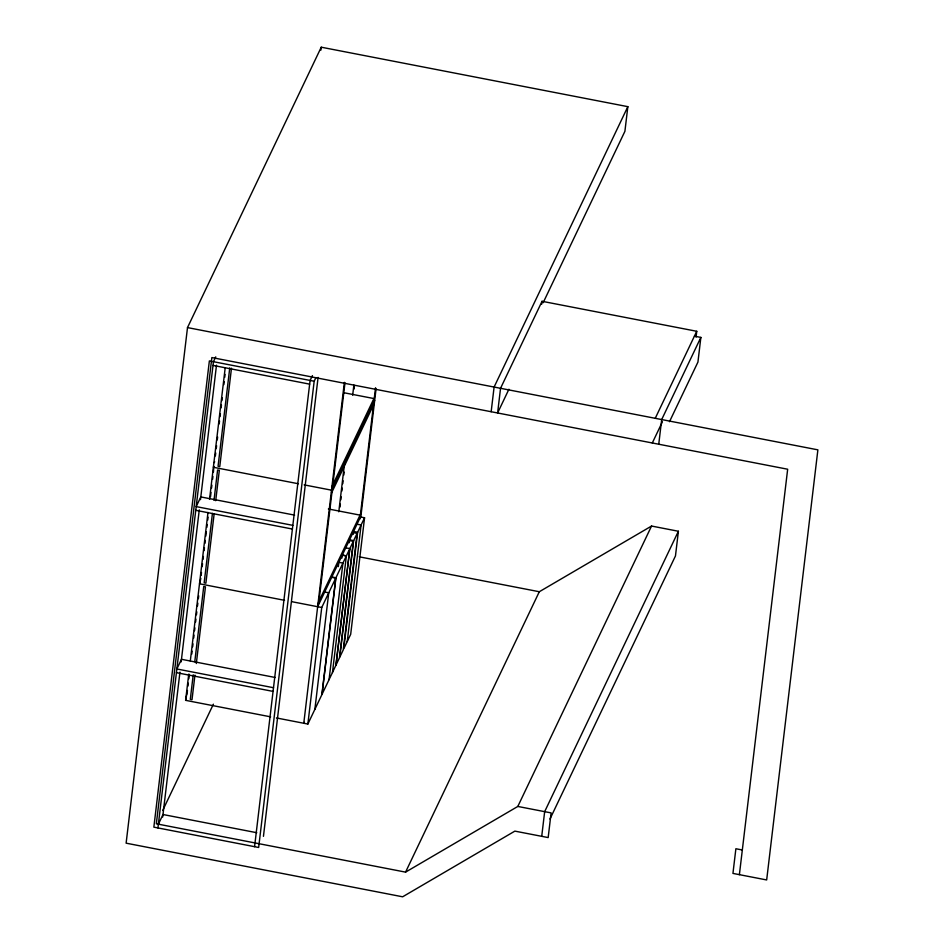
<?xml version="1.0" encoding="UTF-8"?>
<svg xmlns="http://www.w3.org/2000/svg" width="944" height="944" viewBox="0 0 944 944"><rect width="100%" height="100%" fill="white"/><g stroke="black" fill="none" stroke-linecap="round" stroke-linejoin="round"><path stroke-width="1.42" d="M543.142 302.753L624.904 131.334L627.843 106.66L321.243 47.2L187.502 327.592L126.118 843.169L402.628 896.8L514.869 831.121L548.169 837.576L551.107 812.902L517.808 806.447L405.566 872.126L156.338 823.793L211.857 357.564L787.662 469.227L739.388 874.663M157.931 827.935L213.45 361.705L215.751 356.867M162.698 816.985L179.95 672.116M181.165 661.886L199.267 509.878M200.482 499.647L216.495 365.186M270.633 716.838L185.614 700.342L188.741 674.122M190.299 661.001L207.987 512.427M209.544 499.317L225.156 368.195M186.487 695.74L185.614 700.342M199.927 582.908L200.801 578.294M186.924 694.819L187.455 690.453M187.974 686.087L188.316 683.173M188.835 678.807L189.355 674.441M191.785 654.062L192.128 651.148M192.647 646.782L193.001 643.867M193.685 638.05L194.039 635.135M194.558 630.769L194.901 627.854M195.597 622.037L195.939 619.122M196.458 614.756L196.812 611.842M197.497 606.024L197.851 603.11M198.37 598.744L198.712 595.829M201.155 575.38L201.497 572.477M202.193 566.648L202.535 563.733M203.054 559.367L203.397 556.464M204.093 550.635L204.447 547.721M204.966 543.355L205.308 540.452M205.827 536.086L206.347 531.708M206.866 527.342L207.22 524.439M207.739 520.073L208.081 517.159M210.512 496.78L211.031 492.414M211.55 488.048L211.893 485.133M212.589 479.304L212.931 476.401M213.45 472.035L213.804 466.348L213.368 467.268L298.387 483.753M215.374 455.917L215.716 453.002M216.235 448.636L216.589 445.721M217.285 439.904L217.627 436.989M219.185 423.891L219.539 420.977M220.058 416.611L220.4 413.696M221.097 407.879L221.439 404.964M221.958 400.598L222.312 397.684M223.87 384.586L224.212 381.671M224.731 377.305L225.085 374.39M193.225 674.759L190.299 699.362L192.01 699.693L194.948 675.102M194.771 661.744L203.739 586.495L205.45 586.826L196.317 663.526M212.435 513.383L204.164 582.849L205.886 583.18L214.158 513.725M213.993 500.367L217.604 469.97L219.327 470.313L215.704 500.698M229.758 367.889L218.052 466.289L219.763 466.619L231.481 368.219M320.901 50.126L321.243 47.2M254.573 846.685L310.092 380.444L312.44 375.618M314.175 381.234L258.656 847.476L153.848 827.145L209.367 360.915L314.175 381.234L315.898 377.612M263.447 836.337L318.093 377.411M344.371 382.367L303.779 723.257L304.216 722.337M318.093 605.824L318.529 602.13L360.042 515.117L328.359 508.969M318.966 601.21L331.969 492.036M332.854 484.65L344.985 382.757M276.403 717.947L307.862 724.048L321.739 607.499L335.757 578.106L331.674 577.315M314.871 709.357L328.748 592.797L324.665 592.006M338.79 511.79L344.513 463.705M352.667 395.229L353.882 385.022M340.005 507.034L340.359 504.12M340.878 499.754L341.221 496.839M341.917 491.01L342.259 488.095M342.778 483.717L343.132 480.803M343.828 474.985L344.171 472.071M354.059 389.022L354.401 386.108M335.757 578.106L321.88 694.654L307.862 724.048M353.327 541.301L335.922 577.763L322.046 694.324L339.451 657.862L353.327 541.301L349.245 540.511M338.33 566.648L338.849 562.27L342.932 563.108M341.905 558.081L342.259 555.166L346.342 555.957M329.055 679.668L342.932 563.061M332.465 672.517L346.389 555.851L342.306 555.06M349.221 542.753L349.563 539.838L353.646 540.629L357.103 533.384L353.021 532.593M335.922 665.272L349.799 548.712M335.993 665.107L349.87 548.558L345.716 547.921M353.209 534.387L353.563 531.472L357.646 532.263L364.561 517.76L360.478 516.97L317.656 606.744M353.646 540.629L339.769 657.189L343.227 649.944L357.103 533.384M357.646 532.263L343.758 648.823L350.684 634.321L364.561 517.76M359.605 518.799L360.042 515.117M373.918 398.557L373.033 405.979L331.533 492.992L332.406 485.57L373.918 398.557L343.675 392.692M375.535 387.736L359.924 518.87L360.809 516.993L376.066 388.81M347.227 641.566L361.104 525.006L357.021 524.215M491.163 411.726L494.101 387.052L627.843 106.66M541.703 304.192L542.057 301.289L696.743 331.285L696.058 337.091M541.726 836.325L544.664 811.651L678.406 531.26L651.549 526.044L539.307 591.735L405.566 872.126M658.747 444.223L661.685 419.561L700.861 337.409L694.418 336.158M700.861 337.409L697.935 362.083L669.485 421.708M678.406 531.26L675.467 555.933L549.963 819.05M214.241 462.654L214.677 461.734M162.675 810.507L213.391 704.189M158.38 824.195L162.993 814.519L256.792 832.714M373.482 402.25L331.533 490.184L304.157 484.874M373.8 402.309L374.674 400.468M542.057 301.289L500.544 388.303L497.606 412.976L508.922 389.247M655.242 418.31L696.743 331.285M652.304 442.984L662.417 421.779M517.808 806.447L651.549 526.044M187.502 327.592L817.882 449.851L766.67 879.95L732.945 873.412L735.883 848.739L742.326 849.989M213.014 365.399L309.691 384.149M294.611 515.129L200.812 496.933L196.199 506.609L292.876 525.36M195.762 510.303L292.439 529.053M359.239 556.807L539.307 591.735M331.84 576.973L335.922 577.763M199.491 583.781L284.51 600.313M291.72 601.67L321.739 607.499M275.27 677.497L181.472 659.301L176.858 668.977L273.548 687.728M176.422 672.659L273.111 691.409"/></g></svg>
